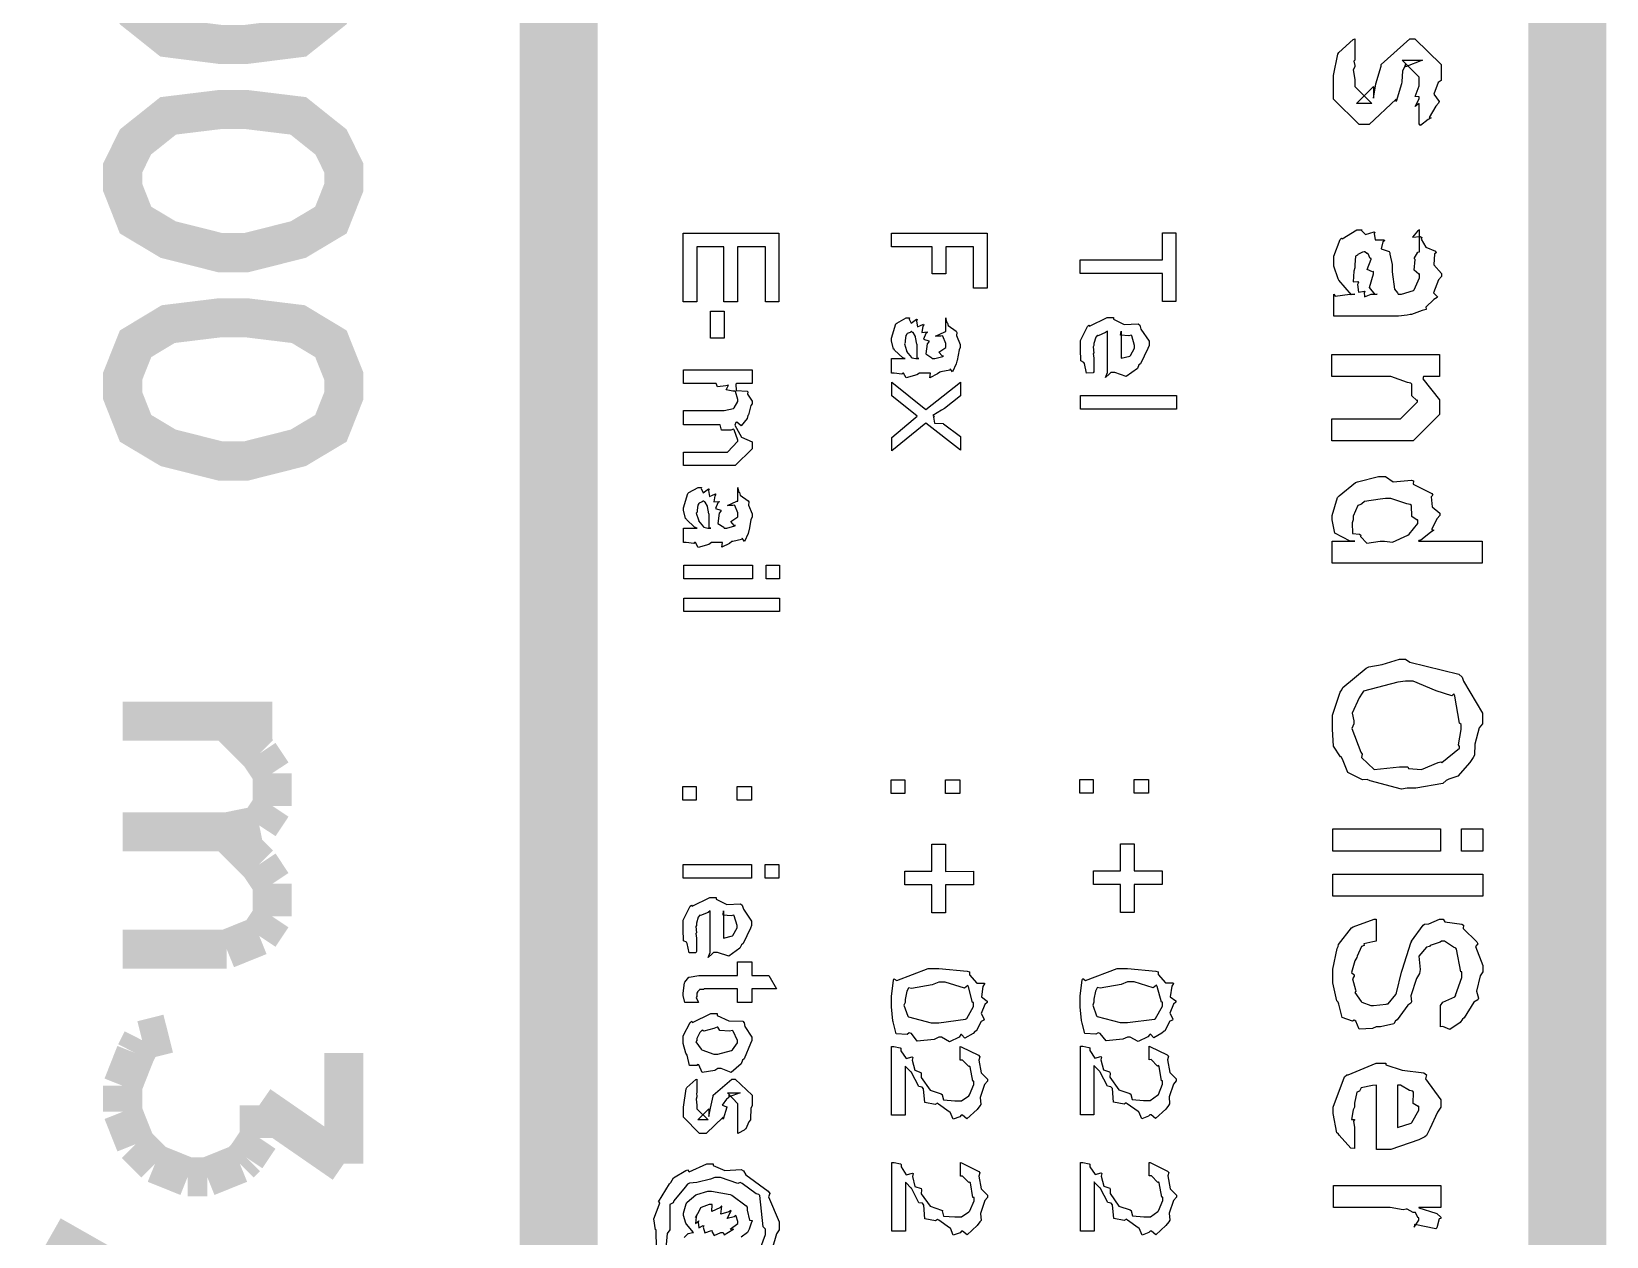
# Model space of a CAD drawing. Extents: x 0.1 to 11.6, y 0.3 to 16.3.
# Drawn here: x 1.46 to 1.8634, y 1.043 to 1.3516 of the extents above; entities that cross this region are included whole.
import ezdxf

# ---------------------------------------------------------------- set-up
doc = ezdxf.new("R2010")
doc.units = 0
doc.layers.get('0').update_dxf_attribs({"linetype": 'CONTINUOUS'})

msp = doc.modelspace()

# ---------------------------------------------------------------- linework, layer by layer
at = {"color": 0}
for points, const_width in [([(1.595, 0.520019), (1.595, 4.17665)], 0.02), ([(1.85335, 0.501682), (1.85335, 4.17665)], 0.02), ([(1.48335, 1.17502), (1.52165, 1.17502)], 0.01), ([(1.50999, 1.17502), (1.51833, 1.16667)], 0.01), ([(1.51833, 1.16667), (1.52165, 1.16168)], 0.01), ([(1.52165, 1.16168), (1.52165, 1.15332)], 0.01), ([(1.52165, 1.15332), (1.51833, 1.14833)], 0.01), ([(1.50999, 1.14665), (1.48335, 1.14665)], 0.01), ([(1.51833, 1.14833), (1.50999, 1.14665)], 0.01), ([(1.50999, 1.14665), (1.51833, 1.13835)], 0.01), ([(1.51833, 1.13835), (1.52165, 1.13336)], 0.01), ([(1.52165, 1.13336), (1.52165, 1.125)], 0.01), ([(1.52165, 1.125), (1.51833, 1.12001)], 0.01), ([(1.50999, 1.11664), (1.48335, 1.11664)], 0.01), ([(1.51833, 1.12001), (1.50999, 1.11664)], 0.01), ([(1.48665, 1.09001), (1.48833, 1.09332)], 0.01), ([(1.48833, 1.09332), (1.49501, 1.095)], 0.01), ([(1.48335, 1.08165), (1.48665, 1.09001)], 0.01), ([(1.53999, 1.09001), (1.53999, 1.06169)], 0.01), ([(1.48335, 1.07498), (1.48335, 1.08165)], 0.01), ([(1.53999, 1.06169), (1.51833, 1.07666)], 0.01), ([(1.51833, 1.07666), (1.51833, 1.06831)], 0.01), ([(1.48665, 1.06668), (1.48335, 1.07498)], 0.01), ([(1.51833, 1.06831), (1.51497, 1.06331)], 0.01), ([(1.49164, 1.06169), (1.48665, 1.06668)], 0.01), ([(1.5, 1.05832), (1.49164, 1.06169)], 0.01), ([(1.51335, 1.06169), (1.50499, 1.05832)], 0.01), ([(1.51497, 1.06331), (1.51335, 1.06169)], 0.01), ([(1.50499, 1.05832), (1.5, 1.05832)], 0.01), ([(1.55003, 0.995008), (1.465, 1.04335)], 0.01)]:
    msp.add_lwpolyline(points, dxfattribs=dict(at, const_width=const_width))
at = {"color": 0, "const_width": 0.01}
for points in [[(1.53999, 1.37001), (1.53668, 1.37668), (1.52832, 1.38336), (1.51497, 1.38498), (1.50836, 1.38498), (1.49501, 1.38336), (1.48665, 1.37668), (1.48335, 1.37001), (1.48335, 1.36334), (1.48665, 1.35666), (1.49501, 1.34999), (1.50836, 1.34831), (1.51497, 1.34831), (1.52832, 1.34999), (1.53668, 1.35666), (1.53999, 1.36334), (1.53999, 1.37001)], [(1.53999, 1.31668), (1.53668, 1.32335), (1.52832, 1.33002), (1.51497, 1.33165), (1.50836, 1.33165), (1.49501, 1.33002), (1.48665, 1.32335), (1.48335, 1.31668), (1.48335, 1.31169), (1.48665, 1.30333), (1.49501, 1.29834), (1.50836, 1.29498), (1.51497, 1.29498), (1.52832, 1.29834), (1.53668, 1.30333), (1.53999, 1.31169), (1.53999, 1.31668)], [(1.53999, 1.26335), (1.53668, 1.27165), (1.52832, 1.27669), (1.51497, 1.27832), (1.50836, 1.27832), (1.49501, 1.27669), (1.48665, 1.27165), (1.48335, 1.26335), (1.48335, 1.25836), (1.48665, 1.25), (1.49501, 1.24501), (1.50836, 1.24164), (1.51497, 1.24164), (1.52832, 1.24501), (1.53668, 1.25), (1.53999, 1.25836), (1.53999, 1.26335)]]:
    msp.add_lwpolyline(points, close=True, dxfattribs=at)
at = {"color": 0}
for points in [[(1.79889, 1.34972), (1.79889, 1.34429), (1.79867, 1.34402), (1.79889, 1.34294), (1.79889, 1.34256), (1.79844, 1.3418), (1.79889, 1.3393), (1.79889, 1.33843), (1.79889, 1.33757), (1.80322, 1.33322), (1.80171, 1.33322), (1.79932, 1.33322), (1.80365, 1.33756), (1.80365, 1.33453), (1.80431, 1.33821), (1.80561, 1.34277), (1.80561, 1.3432), (1.81299, 1.34972), (1.81429, 1.34972), (1.82101, 1.34321), (1.82101, 1.33908), (1.82026, 1.33859), (1.81913, 1.33561), (1.82047, 1.33366), (1.82036, 1.33323), (1.81967, 1.33247), (1.81793, 1.32964), (1.81842, 1.32954), (1.81842, 1.32954), (1.81771, 1.32905), (1.81569, 1.32753), (1.81543, 1.32785), (1.81538, 1.3278), (1.81538, 1.33322), (1.81515, 1.33301), (1.81435, 1.33241), (1.81538, 1.33436), (1.81538, 1.33496), (1.81526, 1.33485), (1.81435, 1.33496), (1.81538, 1.33773), (1.81538, 1.33865), (1.81538, 1.33995), (1.81104, 1.34429), (1.81321, 1.34429), (1.81625, 1.34429), (1.8119, 1.34255), (1.8119, 1.34321), (1.81147, 1.34212), (1.81108, 1.34152), (1.81093, 1.33876), (1.81082, 1.33821), (1.80951, 1.33366), (1.80951, 1.33431), (1.80257, 1.3278), (1.80214, 1.3278), (1.79997, 1.3278), (1.79346, 1.33431), (1.79346, 1.33843), (1.79346, 1.34038), (1.79454, 1.34581), (1.79476, 1.34624), (1.79476, 1.34624), (1.79844, 1.34961), (1.79889, 1.34972)], [(1.6269, 1.29997), (1.65142, 1.29997), (1.65142, 1.28239), (1.64794, 1.28239), (1.64794, 1.2965), (1.64079, 1.29649), (1.64079, 1.28239), (1.63732, 1.28239), (1.63732, 1.29649), (1.63038, 1.29649), (1.63038, 1.28239), (1.6269, 1.28239), (1.6269, 1.29997)], [(1.68024, 1.29997), (1.70475, 1.29997), (1.70475, 1.28586), (1.70128, 1.28586), (1.70128, 1.2965), (1.69412, 1.29649), (1.69412, 1.28955), (1.69065, 1.28955), (1.69065, 1.2965), (1.68024, 1.2965), (1.68024, 1.29997)], [(1.72857, 1.29313), (1.74963, 1.29313), (1.74963, 1.30008), (1.7531, 1.30008), (1.7531, 1.2825), (1.74963, 1.2825), (1.74963, 1.28966), (1.72857, 1.28966), (1.72857, 1.29313)], [(1.79893, 1.28434), (1.79807, 1.28418), (1.79482, 1.28792), (1.7946, 1.28825), (1.7946, 1.28825), (1.79351, 1.2915), (1.79351, 1.29259), (1.79351, 1.29411), (1.79514, 1.29834), (1.79546, 1.29867), (1.79563, 1.2985), (1.79937, 1.30084), (1.80067, 1.30084), (1.80057, 1.30067), (1.8016, 1.29964), (1.80387, 1.30029), (1.80414, 1.30018), (1.80387, 1.29992), (1.80414, 1.29829), (1.80638, 1.29823), (1.80653, 1.29801), (1.8061, 1.29774), (1.80561, 1.29595), (1.80772, 1.2953), (1.80783, 1.29498), (1.80783, 1.2946), (1.80843, 1.29194), (1.80849, 1.2915), (1.80849, 1.29004), (1.80903, 1.28564), (1.80985, 1.28472), (1.81, 1.28434), (1.81, 1.28434), (1.81065, 1.28434), (1.81087, 1.28434), (1.81087, 1.28434), (1.81396, 1.28527), (1.81413, 1.28543), (1.81413, 1.28543), (1.81543, 1.28852), (1.81543, 1.28955), (1.81532, 1.28949), (1.81407, 1.29047), (1.81435, 1.29324), (1.81413, 1.29346), (1.81413, 1.29346), (1.81506, 1.29514), (1.81543, 1.29519), (1.81543, 1.30083), (1.81494, 1.30046), (1.81369, 1.29899), (1.81565, 1.2991), (1.81608, 1.29888), (1.81586, 1.29845), (1.81711, 1.29639), (1.81956, 1.29541), (1.81976, 1.29498), (1.81928, 1.29465), (1.81917, 1.29188), (1.82107, 1.28966), (1.82107, 1.2889), (1.82036, 1.28803), (1.81907, 1.28467), (1.82004, 1.28364), (1.81999, 1.28348), (1.81917, 1.28299), (1.81711, 1.28103), (1.81717, 1.28049), (1.81717, 1.28044), (1.81614, 1.28016), (1.81342, 1.27919), (1.81304, 1.27913), (1.81228, 1.27902), (1.81006, 1.2787), (1.80935, 1.2787), (1.80501, 1.2787), (1.80328, 1.2787), (1.79937, 1.2787), (1.79807, 1.2787), (1.79725, 1.2787), (1.79443, 1.2787), (1.79351, 1.2787), (1.79351, 1.28434), (1.79389, 1.28385), (1.79764, 1.28434), (1.79893, 1.28434)], [(1.80458, 1.28434), (1.80414, 1.28429), (1.80263, 1.28608), (1.80371, 1.28955), (1.80371, 1.2902), (1.80344, 1.29009), (1.80203, 1.29069), (1.80306, 1.29329), (1.80306, 1.29346), (1.80279, 1.29351), (1.80231, 1.29471), (1.80219, 1.29476), (1.80197, 1.29476), (1.80149, 1.29519), (1.80132, 1.29519), (1.80083, 1.29508), (1.79969, 1.29449), (1.79958, 1.29432), (1.7991, 1.29411), (1.79893, 1.29183), (1.79893, 1.29107), (1.79867, 1.29026), (1.79844, 1.28754), (1.79969, 1.2876), (1.79981, 1.28738), (1.79958, 1.28684), (1.79986, 1.28483), (1.80138, 1.2851), (1.80154, 1.28499), (1.80132, 1.28483), (1.80138, 1.28369), (1.80311, 1.28434), (1.80371, 1.28434), (1.80458, 1.28434)], [(1.6339, 1.28), (1.63737, 1.28), (1.63737, 1.27306), (1.6339, 1.27306), (1.6339, 1.28)], [(1.68375, 1.26785), (1.68311, 1.26807), (1.68104, 1.27002), (1.68093, 1.27024), (1.68078, 1.27029), (1.68028, 1.27241), (1.68028, 1.27306), (1.68028, 1.27306), (1.68137, 1.27675), (1.68158, 1.27696), (1.68158, 1.27696), (1.68403, 1.27827), (1.68485, 1.27827), (1.68474, 1.27799), (1.68528, 1.27691), (1.68662, 1.27794), (1.68679, 1.27783), (1.68662, 1.27745), (1.6869, 1.27599), (1.68842, 1.27664), (1.68853, 1.27653), (1.68826, 1.27615), (1.68799, 1.27458), (1.68935, 1.27468), (1.6894, 1.27458), (1.68901, 1.27431), (1.68842, 1.27284), (1.68978, 1.27241), (1.68983, 1.27219), (1.68935, 1.27165), (1.68901, 1.26904), (1.6906, 1.26807), (1.69069, 1.26785), (1.69069, 1.26785), (1.69135, 1.26785), (1.69135, 1.26785), (1.69135, 1.26785), (1.69342, 1.26839), (1.69353, 1.2685), (1.69319, 1.26855), (1.69233, 1.26953), (1.69417, 1.27072), (1.69417, 1.2711), (1.69417, 1.27176), (1.69342, 1.2736), (1.69331, 1.27371), (1.69288, 1.2736), (1.69151, 1.2736), (1.6939, 1.27474), (1.69417, 1.27479), (1.69417, 1.27827), (1.69412, 1.27799), (1.69439, 1.27707), (1.69461, 1.27697), (1.69476, 1.27631), (1.69683, 1.27485), (1.697, 1.27458), (1.69689, 1.27376), (1.69786, 1.27148), (1.69786, 1.27067), (1.69754, 1.27007), (1.6971, 1.26741), (1.697, 1.2672), (1.69678, 1.26649), (1.69586, 1.26443), (1.69526, 1.26525), (1.69526, 1.26525), (1.69515, 1.26492), (1.69288, 1.26443), (1.69265, 1.26438), (1.69206, 1.26394), (1.69006, 1.26297), (1.69026, 1.26416), (1.69026, 1.26416), (1.68744, 1.26416), (1.68674, 1.26367), (1.68403, 1.26291), (1.68332, 1.26416), (1.68311, 1.26416), (1.68289, 1.26389), (1.68093, 1.26416), (1.68028, 1.26416), (1.68028, 1.26785), (1.68115, 1.26785), (1.68311, 1.26785), (1.68375, 1.26785)], [(1.68722, 1.26785), (1.68685, 1.26796), (1.68679, 1.27111), (1.68679, 1.27154), (1.68674, 1.27154), (1.68636, 1.27338), (1.68636, 1.27349), (1.68636, 1.27349), (1.68576, 1.27452), (1.68571, 1.27458), (1.68565, 1.27458), (1.68533, 1.27479), (1.68528, 1.27479), (1.68506, 1.27458), (1.68425, 1.27425), (1.68419, 1.27414), (1.68392, 1.27377), (1.68375, 1.27246), (1.68375, 1.27197), (1.68354, 1.27165), (1.68408, 1.26997), (1.68419, 1.2698), (1.68408, 1.2697), (1.68539, 1.26817), (1.68549, 1.26807), (1.68549, 1.26807), (1.68647, 1.26785), (1.68679, 1.26785), (1.68722, 1.26785)], [(1.7321, 1.26796), (1.7321, 1.26449), (1.73188, 1.26421), (1.73019, 1.26416), (1.72965, 1.2666), (1.72949, 1.26687), (1.72949, 1.26687), (1.72874, 1.26725), (1.72862, 1.27024), (1.72862, 1.27121), (1.72862, 1.27252), (1.73042, 1.2761), (1.73079, 1.27642), (1.73096, 1.27615), (1.73551, 1.27837), (1.73708, 1.27837), (1.73708, 1.27794), (1.73986, 1.27658), (1.74338, 1.27675), (1.74382, 1.27642), (1.74408, 1.27539), (1.74621, 1.2723), (1.74621, 1.27121), (1.74588, 1.27046), (1.74403, 1.26655), (1.7436, 1.26622), (1.74322, 1.26535), (1.74035, 1.26329), (1.73742, 1.26427), (1.73643, 1.26427), (1.73611, 1.26394), (1.73508, 1.26302), (1.73557, 1.26427), (1.73557, 1.26427), (1.73557, 1.2749), (1.73503, 1.27452), (1.73313, 1.27371), (1.73296, 1.27382), (1.73296, 1.27382), (1.73253, 1.27333), (1.7321, 1.27176), (1.7321, 1.27121), (1.73188, 1.27089), (1.7321, 1.26926), (1.7321, 1.26926), (1.73193, 1.26915), (1.7321, 1.26796), (1.7321, 1.26796)], [(1.73904, 1.2749), (1.73904, 1.26796), (1.73904, 1.26796), (1.74126, 1.2685), (1.74143, 1.26861), (1.74143, 1.26861), (1.74251, 1.27056), (1.74251, 1.27121), (1.74251, 1.27121), (1.74175, 1.27366), (1.74164, 1.27382), (1.741, 1.27366), (1.73887, 1.27382), (1.73904, 1.2749), (1.73904, 1.2749)], [(1.79303, 1.26893), (1.82058, 1.26893), (1.82058, 1.26329), (1.81646, 1.26329), (1.81635, 1.26264), (1.82058, 1.25727), (1.82058, 1.25548), (1.82058, 1.25353), (1.81386, 1.2468), (1.80951, 1.2468), (1.79303, 1.2468), (1.79303, 1.25244), (1.80821, 1.25244), (1.8106, 1.25244), (1.81494, 1.25678), (1.81494, 1.25721), (1.81478, 1.25716), (1.81347, 1.2583), (1.81347, 1.26128), (1.81321, 1.26156), (1.81239, 1.26177), (1.80811, 1.26329), (1.80669, 1.26329), (1.79303, 1.26329), (1.79303, 1.26893)], [(1.62696, 1.26497), (1.64453, 1.26497), (1.64453, 1.2615), (1.64063, 1.2615), (1.64035, 1.26134), (1.64046, 1.25971), (1.64324, 1.25955), (1.64344, 1.25933), (1.64339, 1.25873), (1.64453, 1.25694), (1.64453, 1.25629), (1.64421, 1.25586), (1.64361, 1.25347), (1.64344, 1.25326), (1.64324, 1.25255), (1.64176, 1.25065), (1.64063, 1.25157), (1.6404, 1.25152), (1.64014, 1.25081), (1.64182, 1.24777), (1.64453, 1.24653), (1.64453, 1.24609), (1.64453, 1.24479), (1.64019, 1.24045), (1.63867, 1.24045), (1.62696, 1.24045), (1.62696, 1.24392), (1.63693, 1.24392), (1.63824, 1.24392), (1.64085, 1.24674), (1.64085, 1.24696), (1.64085, 1.24696), (1.63992, 1.24962), (1.63976, 1.24978), (1.63911, 1.24951), (1.63672, 1.24951), (1.63639, 1.25087), (1.63629, 1.25087), (1.62696, 1.25087), (1.62696, 1.25456), (1.63737, 1.25456), (1.63737, 1.25456), (1.63981, 1.2551), (1.63997, 1.25521), (1.63997, 1.25521), (1.64085, 1.25683), (1.64085, 1.25738), (1.64085, 1.25738), (1.64031, 1.25939), (1.64019, 1.25955), (1.63965, 1.25949), (1.63786, 1.25987), (1.63846, 1.26107), (1.63846, 1.26107), (1.63781, 1.26085), (1.63564, 1.26063), (1.63531, 1.2615), (1.63519, 1.2615), (1.62696, 1.2615), (1.62696, 1.26497)], [(1.68033, 1.26178), (1.68901, 1.25483), (1.69792, 1.26178), (1.69792, 1.2583), (1.69379, 1.25505), (1.69303, 1.25467), (1.69086, 1.25326), (1.69119, 1.25309), (1.69119, 1.25309), (1.69097, 1.25288), (1.69125, 1.2513), (1.69347, 1.25125), (1.69358, 1.25114), (1.69792, 1.24788), (1.69792, 1.24441), (1.68901, 1.25136), (1.68033, 1.2442), (1.68033, 1.24767), (1.68576, 1.25223), (1.68685, 1.25309), (1.68033, 1.2583), (1.68033, 1.26178)], [(1.72868, 1.25841), (1.75319, 1.25841), (1.75319, 1.25494), (1.72868, 1.25494), (1.72868, 1.25841)], [(1.63049, 1.22445), (1.62983, 1.22466), (1.62776, 1.22662), (1.62765, 1.22684), (1.6275, 1.22689), (1.62701, 1.22901), (1.62701, 1.22966), (1.62701, 1.22966), (1.6281, 1.23335), (1.62831, 1.23356), (1.62831, 1.23356), (1.63075, 1.23487), (1.63157, 1.23487), (1.63146, 1.23459), (1.632, 1.23351), (1.63336, 1.23454), (1.63351, 1.23443), (1.63336, 1.23405), (1.63363, 1.23258), (1.63514, 1.23324), (1.63525, 1.23313), (1.63499, 1.23275), (1.63471, 1.23117), (1.63607, 1.23128), (1.63613, 1.23117), (1.63574, 1.2309), (1.63514, 1.22944), (1.6365, 1.22901), (1.63656, 1.22879), (1.63607, 1.22824), (1.63574, 1.22564), (1.63732, 1.22466), (1.63743, 1.22445), (1.63743, 1.22445), (1.63807, 1.22444), (1.63807, 1.22444), (1.63807, 1.22444), (1.64014, 1.22499), (1.64025, 1.2251), (1.63992, 1.22515), (1.63906, 1.22613), (1.6409, 1.22732), (1.6409, 1.2277), (1.6409, 1.22835), (1.64014, 1.2302), (1.64003, 1.23031), (1.6396, 1.2302), (1.63824, 1.2302), (1.64063, 1.23134), (1.6409, 1.23139), (1.6409, 1.23486), (1.64085, 1.23459), (1.64111, 1.23367), (1.64133, 1.23356), (1.6415, 1.23291), (1.64356, 1.23145), (1.64372, 1.23117), (1.64361, 1.23036), (1.64458, 1.22808), (1.64458, 1.22727), (1.64426, 1.22667), (1.64382, 1.22401), (1.64372, 1.2238), (1.6435, 1.22309), (1.64258, 1.22103), (1.64199, 1.22184), (1.64199, 1.22184), (1.64187, 1.22152), (1.6396, 1.22103), (1.63938, 1.22098), (1.63878, 1.22054), (1.63678, 1.21956), (1.63699, 1.22076), (1.63699, 1.22076), (1.63417, 1.22076), (1.63346, 1.22027), (1.63075, 1.21951), (1.63004, 1.22076), (1.62983, 1.22076), (1.62961, 1.22049), (1.62765, 1.22076), (1.62701, 1.22076), (1.62701, 1.22445), (1.62788, 1.22445), (1.62983, 1.22445), (1.63049, 1.22445)], [(1.79308, 1.22114), (1.79893, 1.22114), (1.79769, 1.22108), (1.79378, 1.22315), (1.79308, 1.22656), (1.79308, 1.22765), (1.79308, 1.22765), (1.79449, 1.23226), (1.79482, 1.23264), (1.79492, 1.23275), (1.79904, 1.23611), (1.79958, 1.23633), (1.79958, 1.23633), (1.80496, 1.23763), (1.80675, 1.23763), (1.80675, 1.23763), (1.80875, 1.23633), (1.81338, 1.23676), (1.81392, 1.23654), (1.81386, 1.23573), (1.81858, 1.23329), (1.8189, 1.23286), (1.81847, 1.23248), (1.81868, 1.22993), (1.82064, 1.22824), (1.82064, 1.22765), (1.81999, 1.22689), (1.81853, 1.22412), (1.81913, 1.22396), (1.81913, 1.22396), (1.81831, 1.22331), (1.81581, 1.22135), (1.81532, 1.22125), (1.81521, 1.22114), (1.83149, 1.22114), (1.83149, 1.21549), (1.79308, 1.21549), (1.79308, 1.22114)], [(1.63396, 1.22444), (1.63357, 1.22456), (1.63351, 1.2277), (1.63351, 1.22814), (1.63346, 1.22814), (1.63308, 1.22998), (1.63308, 1.23009), (1.63308, 1.23009), (1.63249, 1.23112), (1.63243, 1.23117), (1.63237, 1.23117), (1.63206, 1.23139), (1.632, 1.23139), (1.63178, 1.23117), (1.63097, 1.23085), (1.63092, 1.23074), (1.63064, 1.23036), (1.63049, 1.22906), (1.63049, 1.22857), (1.63026, 1.22824), (1.63081, 1.22656), (1.63092, 1.2264), (1.63081, 1.22629), (1.63211, 1.22477), (1.63222, 1.22466), (1.63222, 1.22466), (1.63319, 1.22444), (1.63351, 1.22445), (1.63396, 1.22444)], [(1.80675, 1.23199), (1.80539, 1.23183), (1.80138, 1.23128), (1.80067, 1.23069), (1.80046, 1.23047), (1.79969, 1.2302), (1.7985, 1.22748), (1.7985, 1.22656), (1.79824, 1.2258), (1.79829, 1.22304), (1.80012, 1.22293), (1.80046, 1.22266), (1.80035, 1.22233), (1.80197, 1.22059), (1.80539, 1.22114), (1.80653, 1.22114), (1.80653, 1.22114), (1.80854, 1.22087), (1.8125, 1.2226), (1.81282, 1.22287), (1.81282, 1.22287), (1.815, 1.22564), (1.815, 1.22656), (1.81483, 1.22651), (1.81347, 1.22738), (1.81338, 1.23025), (1.81304, 1.23047), (1.81218, 1.23063), (1.80811, 1.23199), (1.80675, 1.23199)], [(1.62706, 1.21495), (1.64464, 1.21495), (1.64464, 1.21148), (1.62706, 1.21148), (1.62706, 1.21495)], [(1.64811, 1.21495), (1.65158, 1.21495), (1.65158, 1.21148), (1.64811, 1.21148), (1.64811, 1.21495)], [(1.62706, 1.20654), (1.65158, 1.20654), (1.65158, 1.20307), (1.62706, 1.20307), (1.62706, 1.20654)], [(1.81185, 1.19086), (1.81299, 1.19016), (1.82551, 1.18707), (1.82639, 1.18631), (1.82676, 1.18522), (1.8316, 1.17708), (1.8316, 1.17437), (1.83078, 1.17329), (1.82964, 1.16911), (1.82958, 1.16634), (1.82921, 1.16569), (1.82835, 1.16444), (1.82525, 1.16092), (1.82297, 1.16015), (1.82226, 1.15983), (1.8214, 1.15907), (1.81456, 1.15788), (1.81228, 1.15788), (1.81087, 1.15761), (1.80285, 1.15972), (1.80208, 1.16005), (1.80089, 1.16), (1.7971, 1.16184), (1.79574, 1.16526), (1.79536, 1.16591), (1.79525, 1.16591), (1.79346, 1.16862), (1.79318, 1.17296), (1.79318, 1.17437), (1.79318, 1.17654), (1.79514, 1.1824), (1.79557, 1.18305), (1.79579, 1.18365), (1.80176, 1.18858), (1.80251, 1.18891), (1.80251, 1.18891), (1.80593, 1.18956), (1.81033, 1.19086), (1.81185, 1.19086)], [(1.81185, 1.18522), (1.80994, 1.185), (1.80111, 1.18273), (1.80078, 1.18218), (1.80003, 1.18099), (1.79818, 1.17703), (1.79861, 1.17508), (1.79861, 1.17437), (1.79812, 1.17312), (1.8004, 1.1671), (1.80078, 1.16656), (1.80063, 1.16574), (1.80382, 1.16265), (1.81033, 1.1633), (1.8125, 1.1633), (1.81261, 1.16292), (1.81597, 1.1626), (1.82021, 1.16439), (1.82096, 1.16461), (1.82118, 1.16444), (1.82568, 1.16808), (1.82574, 1.16851), (1.82542, 1.16895), (1.82617, 1.17285), (1.82617, 1.17415), (1.82574, 1.17448), (1.82454, 1.18142), (1.82422, 1.18197), (1.82374, 1.18153), (1.81972, 1.18278), (1.81381, 1.18522), (1.81185, 1.18522)], [(1.62679, 1.15826), (1.63026, 1.15826), (1.63026, 1.15479), (1.62679, 1.15479), (1.62679, 1.15826)], [(1.64068, 1.15826), (1.64437, 1.15826), (1.64437, 1.15478), (1.64068, 1.15478), (1.64068, 1.15826)], [(1.68018, 1.15999), (1.68365, 1.15999), (1.68365, 1.15652), (1.68018, 1.15652), (1.68018, 1.15999)], [(1.69407, 1.15999), (1.69775, 1.15999), (1.69775, 1.15652), (1.69407, 1.15652), (1.69407, 1.15999)], [(1.72846, 1.16005), (1.73193, 1.16005), (1.73193, 1.15657), (1.72846, 1.15657), (1.72846, 1.16005)], [(1.74235, 1.16005), (1.74604, 1.16005), (1.74604, 1.15657), (1.74235, 1.15657), (1.74235, 1.16005)], [(1.79324, 1.14741), (1.82081, 1.14741), (1.82081, 1.14176), (1.79324, 1.14176), (1.79324, 1.14741)], [(1.82622, 1.14741), (1.83165, 1.14741), (1.83165, 1.14176), (1.82622, 1.14176), (1.82622, 1.14741)], [(1.68365, 1.13656), (1.6906, 1.13656), (1.6906, 1.1435), (1.69407, 1.1435), (1.69407, 1.13655), (1.70122, 1.13656), (1.70122, 1.13309), (1.69407, 1.13308), (1.69407, 1.12592), (1.6906, 1.12592), (1.6906, 1.13309), (1.68365, 1.13308), (1.68365, 1.13656)], [(1.73199, 1.13667), (1.73893, 1.13667), (1.73893, 1.14361), (1.7424, 1.14361), (1.7424, 1.13666), (1.74957, 1.13667), (1.74957, 1.1332), (1.7424, 1.13319), (1.7424, 1.12603), (1.73893, 1.12603), (1.73893, 1.13319), (1.73199, 1.13319), (1.73199, 1.13667)], [(1.62685, 1.13829), (1.64442, 1.13829), (1.64442, 1.13482), (1.62685, 1.13482), (1.62685, 1.13829)], [(1.64789, 1.13829), (1.65136, 1.13829), (1.65136, 1.13482), (1.64789, 1.13482), (1.64789, 1.13829)], [(1.79324, 1.13585), (1.83165, 1.13585), (1.83165, 1.13021), (1.79324, 1.13021), (1.79324, 1.13585)], [(1.63032, 1.11946), (1.63032, 1.11599), (1.6301, 1.11572), (1.62842, 1.11567), (1.62788, 1.11811), (1.62771, 1.11838), (1.62771, 1.11838), (1.62696, 1.11876), (1.62685, 1.12174), (1.62685, 1.12272), (1.62685, 1.12402), (1.62864, 1.1276), (1.62901, 1.12793), (1.62918, 1.12766), (1.63374, 1.12988), (1.63531, 1.12988), (1.63531, 1.12945), (1.63807, 1.12809), (1.6416, 1.12825), (1.64204, 1.12793), (1.64231, 1.1269), (1.64442, 1.1238), (1.64442, 1.12272), (1.6441, 1.12196), (1.64225, 1.11805), (1.64182, 1.11773), (1.64144, 1.11686), (1.63857, 1.1148), (1.63564, 1.11578), (1.63465, 1.11578), (1.63433, 1.11545), (1.63331, 1.11453), (1.63379, 1.11578), (1.63379, 1.11578), (1.63379, 1.12641), (1.63325, 1.12603), (1.63135, 1.12522), (1.63118, 1.12532), (1.63118, 1.12532), (1.63075, 1.12484), (1.63032, 1.12326), (1.63032, 1.12272), (1.6301, 1.12239), (1.63032, 1.12077), (1.63032, 1.12077), (1.63015, 1.12066), (1.63032, 1.11946), (1.63032, 1.11946)], [(1.63726, 1.12641), (1.63726, 1.11946), (1.63726, 1.11946), (1.63949, 1.12001), (1.63965, 1.12011), (1.63965, 1.12011), (1.64074, 1.12207), (1.64074, 1.12272), (1.64074, 1.12272), (1.63997, 1.12516), (1.63986, 1.12532), (1.63921, 1.12516), (1.6371, 1.12532), (1.63726, 1.12641), (1.63726, 1.12641)], [(1.80436, 1.12429), (1.80436, 1.11865), (1.80354, 1.11849), (1.80122, 1.11795), (1.80132, 1.11762), (1.80132, 1.11757), (1.80063, 1.11735), (1.79949, 1.11485), (1.79937, 1.11453), (1.79893, 1.11361), (1.79807, 1.11067), (1.79872, 1.11003), (1.79872, 1.10975), (1.79833, 1.10899), (1.79904, 1.10617), (1.79915, 1.10585), (1.79893, 1.10552), (1.80051, 1.10319), (1.80067, 1.10303), (1.80067, 1.10303), (1.80296, 1.10216), (1.80371, 1.10216), (1.80371, 1.10216), (1.80692, 1.10254), (1.80718, 1.10259), (1.8074, 1.10265), (1.8094, 1.10503), (1.80957, 1.10541), (1.80957, 1.10541), (1.81087, 1.11073), (1.81108, 1.11149), (1.81108, 1.11149), (1.81326, 1.11827), (1.81347, 1.11865), (1.81342, 1.11871), (1.8164, 1.12277), (1.81674, 1.12299), (1.81674, 1.12299), (1.81782, 1.1231), (1.82058, 1.12429), (1.8215, 1.12429), (1.82194, 1.12359), (1.82628, 1.12305), (1.82671, 1.12277), (1.82661, 1.12191), (1.83018, 1.11854), (1.8304, 1.118), (1.82981, 1.11729), (1.83171, 1.11247), (1.83171, 1.11084), (1.831, 1.10981), (1.83003, 1.1059), (1.83057, 1.10411), (1.8304, 1.10368), (1.82937, 1.10303), (1.82693, 1.09901), (1.8265, 1.09869), (1.8259, 1.09787), (1.82319, 1.09603), (1.8214, 1.09679), (1.82086, 1.09673), (1.82086, 1.10216), (1.82086, 1.10216), (1.8214, 1.10303), (1.82454, 1.10444), (1.82476, 1.10476), (1.82471, 1.10487), (1.82628, 1.10938), (1.82628, 1.11084), (1.82607, 1.11084), (1.82497, 1.11659), (1.82476, 1.11691), (1.82417, 1.11713), (1.82183, 1.11865), (1.82107, 1.11865), (1.82075, 1.11843), (1.81819, 1.11757), (1.81803, 1.11735), (1.81722, 1.11713), (1.81532, 1.1148), (1.81565, 1.11138), (1.81543, 1.1104), (1.81472, 1.1091), (1.81326, 1.10465), (1.81342, 1.10314), (1.81326, 1.10281), (1.8125, 1.10227), (1.80974, 1.09853), (1.80935, 1.09825), (1.80892, 1.09749), (1.8055, 1.09673), (1.80436, 1.09673), (1.80344, 1.0963), (1.80003, 1.09614), (1.79915, 1.0982), (1.79872, 1.09847), (1.79829, 1.0982), (1.79568, 1.09912), (1.79482, 1.10254), (1.7946, 1.10303), (1.79428, 1.10341), (1.79329, 1.10802), (1.79329, 1.10954), (1.79329, 1.11149), (1.79438, 1.11681), (1.7946, 1.11735), (1.79471, 1.11778), (1.79807, 1.12207), (1.7985, 1.12234), (1.7985, 1.12234), (1.80382, 1.12429), (1.80436, 1.12429)], [(1.63081, 1.10298), (1.62733, 1.10297), (1.62733, 1.10297), (1.6269, 1.10477), (1.6269, 1.10536), (1.6269, 1.10536), (1.62722, 1.10802), (1.62733, 1.10818), (1.62733, 1.10818), (1.62831, 1.10943), (1.62842, 1.10948), (1.62842, 1.10948), (1.63086, 1.10992), (1.63167, 1.10992), (1.64079, 1.10992), (1.64079, 1.11339), (1.64447, 1.11339), (1.64447, 1.10992), (1.64882, 1.10992), (1.65076, 1.10645), (1.64447, 1.10644), (1.64447, 1.10297), (1.64079, 1.10297), (1.64079, 1.10644), (1.63232, 1.10645), (1.63211, 1.10628), (1.63108, 1.10628), (1.63103, 1.10623), (1.63092, 1.10607), (1.63058, 1.10569), (1.63058, 1.10558), (1.63043, 1.10536), (1.63038, 1.10471), (1.63038, 1.10449), (1.63021, 1.10427), (1.63069, 1.10314), (1.63081, 1.10298)], [(1.69239, 1.11165), (1.69239, 1.11165), (1.6996, 1.11095), (1.70019, 1.11079), (1.70019, 1.11008), (1.7021, 1.10791), (1.70404, 1.10791), (1.7041, 1.10775), (1.70367, 1.1071), (1.70329, 1.10438), (1.70475, 1.10335), (1.70475, 1.10297), (1.70415, 1.10248), (1.70318, 1.10015), (1.70399, 1.09874), (1.70389, 1.09841), (1.70318, 1.09809), (1.70193, 1.09565), (1.70171, 1.09559), (1.70117, 1.09505), (1.69906, 1.09386), (1.69819, 1.09478), (1.69803, 1.09473), (1.6976, 1.09413), (1.6951, 1.09293), (1.69303, 1.09407), (1.69239, 1.09408), (1.69114, 1.09353), (1.68685, 1.0931), (1.68533, 1.095), (1.68479, 1.09516), (1.68425, 1.09478), (1.68143, 1.09494), (1.68078, 1.09766), (1.68067, 1.09798), (1.68056, 1.09831), (1.68024, 1.10183), (1.68024, 1.10297), (1.68024, 1.10449), (1.68078, 1.10872), (1.68088, 1.10905), (1.68158, 1.10856), (1.68967, 1.11165), (1.69239, 1.11165)], [(1.74072, 1.11171), (1.74072, 1.11171), (1.74794, 1.111), (1.74854, 1.11084), (1.74854, 1.11013), (1.75043, 1.10797), (1.75239, 1.10797), (1.75244, 1.1078), (1.75201, 1.10715), (1.75162, 1.10444), (1.7531, 1.10341), (1.7531, 1.10303), (1.7525, 1.10254), (1.75151, 1.10021), (1.75233, 1.0988), (1.75222, 1.09847), (1.75151, 1.09815), (1.75028, 1.0957), (1.75006, 1.09565), (1.74951, 1.09511), (1.7474, 1.09391), (1.74653, 1.09483), (1.74636, 1.09478), (1.74593, 1.09418), (1.74343, 1.09299), (1.74137, 1.09413), (1.74072, 1.09413), (1.73947, 1.09359), (1.73519, 1.09315), (1.73367, 1.09505), (1.73313, 1.09522), (1.73258, 1.09483), (1.72976, 1.095), (1.72911, 1.09771), (1.729, 1.09803), (1.72889, 1.09836), (1.72857, 1.10189), (1.72857, 1.10303), (1.72857, 1.10455), (1.72911, 1.10878), (1.72922, 1.1091), (1.72993, 1.10861), (1.73801, 1.11171), (1.74072, 1.11171)], [(1.69239, 1.10818), (1.69069, 1.10753), (1.68539, 1.10655), (1.68457, 1.10672), (1.68457, 1.10666), (1.68414, 1.10585), (1.68371, 1.10373), (1.68371, 1.10297), (1.68343, 1.10227), (1.6844, 1.0995), (1.68457, 1.09928), (1.68457, 1.09928), (1.69043, 1.09777), (1.69239, 1.09777), (1.69239, 1.09777), (1.69922, 1.09869), (1.69954, 1.09885), (1.69954, 1.09885), (1.70128, 1.10194), (1.70128, 1.10297), (1.70101, 1.10297), (1.69997, 1.10699), (1.69976, 1.10731), (1.69894, 1.10666), (1.69401, 1.10818), (1.69239, 1.10818)], [(1.74072, 1.10824), (1.73904, 1.10758), (1.73372, 1.10661), (1.73292, 1.10677), (1.73292, 1.10672), (1.73247, 1.1059), (1.73204, 1.10379), (1.73204, 1.10303), (1.73178, 1.10232), (1.73275, 1.09955), (1.73292, 1.09934), (1.73292, 1.09934), (1.73876, 1.09782), (1.74072, 1.09782), (1.74072, 1.09782), (1.74756, 1.09874), (1.74789, 1.0989), (1.74789, 1.0989), (1.74963, 1.102), (1.74963, 1.10303), (1.74935, 1.10303), (1.74832, 1.10704), (1.7481, 1.10737), (1.74729, 1.10672), (1.74235, 1.10823), (1.74072, 1.10824)], [(1.63558, 1.10015), (1.63558, 1.09966), (1.63857, 1.09831), (1.64214, 1.0982), (1.64253, 1.09776), (1.64268, 1.09684), (1.64447, 1.09413), (1.64447, 1.09321), (1.64415, 1.09245), (1.64247, 1.08854), (1.64208, 1.08822), (1.64176, 1.08729), (1.63921, 1.08507), (1.63661, 1.08605), (1.63579, 1.08604), (1.63499, 1.08556), (1.63172, 1.08507), (1.63092, 1.08697), (1.63058, 1.08713), (1.63038, 1.08686), (1.62853, 1.08686), (1.62793, 1.08946), (1.62776, 1.08973), (1.62756, 1.09001), (1.6269, 1.09245), (1.6269, 1.09321), (1.6269, 1.09446), (1.62869, 1.09787), (1.62907, 1.0982), (1.62924, 1.09787), (1.63396, 1.10015), (1.63558, 1.10015)], [(1.63558, 1.09668), (1.63476, 1.0963), (1.63217, 1.09565), (1.63172, 1.09587), (1.63167, 1.09581), (1.63118, 1.09532), (1.63038, 1.09375), (1.63038, 1.09321), (1.63015, 1.09293), (1.63146, 1.09098), (1.63167, 1.09082), (1.63167, 1.09082), (1.63476, 1.08973), (1.63579, 1.08973), (1.63579, 1.08973), (1.63926, 1.09066), (1.63949, 1.09082), (1.63949, 1.09082), (1.64079, 1.09261), (1.64079, 1.09321), (1.64079, 1.09321), (1.63971, 1.09565), (1.63949, 1.09581), (1.63872, 1.09565), (1.63624, 1.09576), (1.63574, 1.09668), (1.63558, 1.09668)], [(1.68375, 1.07411), (1.68028, 1.07411), (1.68028, 1.09169), (1.68088, 1.09169), (1.68246, 1.09136), (1.68267, 1.09125), (1.68267, 1.0906), (1.68397, 1.0886), (1.68554, 1.08903), (1.68571, 1.08887), (1.68554, 1.08816), (1.68619, 1.08561), (1.68778, 1.08507), (1.68788, 1.08475), (1.68782, 1.08372), (1.69011, 1.08051), (1.69299, 1.07954), (1.69331, 1.07932), (1.69319, 1.07932), (1.69353, 1.07802), (1.69646, 1.0778), (1.69743, 1.0778), (1.69814, 1.0778), (1.70003, 1.0791), (1.70025, 1.07932), (1.70025, 1.07932), (1.70133, 1.08193), (1.70133, 1.08279), (1.70107, 1.08279), (1.70042, 1.08648), (1.70025, 1.0867), (1.70003, 1.08659), (1.6984, 1.08822), (1.69786, 1.08822), (1.69786, 1.09169), (1.69808, 1.09164), (1.70253, 1.08947), (1.70285, 1.08909), (1.70258, 1.08822), (1.70318, 1.08496), (1.70481, 1.08333), (1.70481, 1.08279), (1.7041, 1.08198), (1.70296, 1.07867), (1.70313, 1.07688), (1.70285, 1.0765), (1.70215, 1.07558), (1.69954, 1.07319), (1.6984, 1.07411), (1.69808, 1.07411), (1.69775, 1.07373), (1.69601, 1.07308), (1.69526, 1.07487), (1.69504, 1.07498), (1.69504, 1.07498), (1.69228, 1.07693), (1.692, 1.07715), (1.69146, 1.07683), (1.68875, 1.07732), (1.68847, 1.08084), (1.6881, 1.08127), (1.68722, 1.08143), (1.68539, 1.08502), (1.68528, 1.08518), (1.68522, 1.08518), (1.68386, 1.08659), (1.68375, 1.0867), (1.68375, 1.07411)], [(1.7321, 1.07422), (1.72862, 1.07422), (1.72862, 1.0918), (1.72922, 1.0918), (1.73079, 1.09147), (1.73101, 1.09136), (1.73101, 1.09071), (1.73232, 1.08871), (1.73389, 1.08914), (1.73406, 1.08898), (1.73389, 1.08827), (1.73454, 1.08572), (1.73611, 1.08518), (1.73622, 1.08485), (1.73617, 1.08382), (1.73844, 1.08062), (1.74132, 1.07964), (1.74164, 1.07943), (1.74154, 1.07943), (1.74186, 1.07813), (1.74479, 1.07791), (1.74576, 1.07791), (1.74647, 1.07791), (1.74838, 1.07921), (1.74858, 1.07943), (1.74858, 1.07943), (1.74968, 1.08203), (1.74968, 1.0829), (1.7494, 1.0829), (1.74875, 1.08659), (1.74858, 1.08681), (1.74838, 1.0867), (1.74675, 1.08833), (1.74621, 1.08832), (1.74621, 1.0918), (1.74642, 1.09174), (1.75086, 1.08957), (1.75119, 1.08919), (1.75092, 1.08832), (1.75151, 1.08507), (1.75315, 1.08344), (1.75315, 1.0829), (1.75244, 1.08209), (1.75131, 1.07878), (1.75146, 1.07699), (1.75119, 1.0766), (1.75049, 1.07568), (1.74789, 1.0733), (1.74675, 1.07422), (1.74642, 1.07422), (1.7461, 1.07384), (1.74436, 1.07319), (1.7436, 1.07498), (1.74338, 1.07508), (1.74338, 1.07508), (1.74061, 1.07704), (1.74035, 1.07726), (1.73981, 1.07693), (1.73708, 1.07742), (1.73682, 1.08095), (1.73643, 1.08138), (1.73557, 1.08154), (1.73372, 1.08512), (1.73361, 1.08529), (1.73356, 1.08529), (1.73221, 1.0867), (1.7321, 1.08681), (1.7321, 1.07422)], [(1.79878, 1.07096), (1.79878, 1.06554), (1.79785, 1.0657), (1.79486, 1.06901), (1.79465, 1.06944), (1.79432, 1.06955), (1.79335, 1.07454), (1.79335, 1.07617), (1.79335, 1.07617), (1.79622, 1.08393), (1.79682, 1.08442), (1.79715, 1.08447), (1.80436, 1.08746), (1.80681, 1.08746), (1.80681, 1.08702), (1.81104, 1.08567), (1.81657, 1.08496), (1.81722, 1.08442), (1.817, 1.08344), (1.8209, 1.07802), (1.8209, 1.07617), (1.82004, 1.07492), (1.81814, 1.07064), (1.81722, 1.06895), (1.81679, 1.06858), (1.81532, 1.06776), (1.80811, 1.06532), (1.80572, 1.06532), (1.80539, 1.06532), (1.80464, 1.06532), (1.80442, 1.06532), (1.80442, 1.08181), (1.80344, 1.0817), (1.80051, 1.08111), (1.80018, 1.08046), (1.80007, 1.0803), (1.79937, 1.07997), (1.79878, 1.07715), (1.79878, 1.07617), (1.7985, 1.07547), (1.79807, 1.07302), (1.79878, 1.07297), (1.79878, 1.07292), (1.79856, 1.07254), (1.79878, 1.07096), (1.79878, 1.07096)], [(1.63043, 1.08333), (1.63043, 1.07986), (1.63032, 1.07964), (1.63043, 1.07899), (1.63043, 1.07878), (1.63021, 1.07823), (1.63043, 1.07671), (1.63043, 1.07617), (1.63043, 1.07574), (1.63325, 1.07292), (1.63217, 1.07292), (1.63064, 1.07292), (1.63346, 1.07574), (1.63346, 1.07378), (1.6339, 1.07595), (1.63456, 1.07899), (1.63456, 1.07921), (1.63932, 1.08333), (1.64019, 1.08333), (1.64453, 1.07921), (1.64453, 1.0766), (1.64426, 1.07579), (1.64415, 1.07319), (1.6441, 1.07292), (1.64372, 1.07237), (1.6429, 1.07064), (1.64279, 1.07053), (1.64253, 1.07031), (1.64106, 1.0695), (1.64085, 1.06944), (1.64085, 1.07292), (1.64085, 1.07292), (1.64085, 1.07373), (1.64085, 1.074), (1.64085, 1.074), (1.64085, 1.07579), (1.64085, 1.07639), (1.64085, 1.07704), (1.63824, 1.07986), (1.63954, 1.07986), (1.6415, 1.07986), (1.63867, 1.07878), (1.63867, 1.07921), (1.63846, 1.07856), (1.63797, 1.07818), (1.63688, 1.07666), (1.63803, 1.07622), (1.63803, 1.07617), (1.63715, 1.07313), (1.63715, 1.07357), (1.63282, 1.06944), (1.6326, 1.06944), (1.63108, 1.06944), (1.62696, 1.07357), (1.62696, 1.07617), (1.62696, 1.07617), (1.62765, 1.08089), (1.62782, 1.08116), (1.62782, 1.08116), (1.6301, 1.08328), (1.63043, 1.08333)], [(1.80985, 1.08181), (1.80985, 1.07096), (1.80985, 1.07096), (1.81332, 1.0721), (1.81353, 1.07227), (1.81353, 1.07227), (1.81526, 1.07536), (1.81526, 1.07639), (1.81515, 1.07633), (1.81386, 1.07709), (1.81396, 1.08002), (1.81375, 1.0803), (1.81293, 1.08046), (1.8106, 1.08181), (1.80985, 1.08181)], [(1.68381, 1.04438), (1.68033, 1.04438), (1.68033, 1.06196), (1.68093, 1.06196), (1.68251, 1.06163), (1.68272, 1.06152), (1.68272, 1.06087), (1.68403, 1.05887), (1.6856, 1.0593), (1.68576, 1.05914), (1.6856, 1.05843), (1.68625, 1.05588), (1.68782, 1.05534), (1.68793, 1.05502), (1.68788, 1.05399), (1.69015, 1.05078), (1.69303, 1.04981), (1.69336, 1.04959), (1.69325, 1.04959), (1.69358, 1.04829), (1.6965, 1.04807), (1.69749, 1.04807), (1.69819, 1.04807), (1.70008, 1.04937), (1.70031, 1.04959), (1.70031, 1.04959), (1.70139, 1.05219), (1.70139, 1.05306), (1.70111, 1.05306), (1.70047, 1.05675), (1.70031, 1.05697), (1.70008, 1.05686), (1.69846, 1.05849), (1.69792, 1.05849), (1.69792, 1.06196), (1.69814, 1.06191), (1.70258, 1.05973), (1.7029, 1.05936), (1.70264, 1.05849), (1.70324, 1.05523), (1.70486, 1.0536), (1.70486, 1.05306), (1.70415, 1.05225), (1.70301, 1.04894), (1.70318, 1.04715), (1.7029, 1.04677), (1.70221, 1.04585), (1.6996, 1.04346), (1.69846, 1.04438), (1.69814, 1.04438), (1.69781, 1.044), (1.69607, 1.04335), (1.69532, 1.04514), (1.6951, 1.04525), (1.6951, 1.04525), (1.69233, 1.0472), (1.69206, 1.04742), (1.69151, 1.04709), (1.68881, 1.04758), (1.68853, 1.05111), (1.68815, 1.05154), (1.68728, 1.0517), (1.68544, 1.05528), (1.68533, 1.05545), (1.68528, 1.05545), (1.68392, 1.05686), (1.68381, 1.05697), (1.68381, 1.04438)], [(1.73215, 1.04443), (1.72868, 1.04443), (1.72868, 1.06201), (1.72928, 1.06201), (1.73085, 1.06168), (1.73107, 1.06158), (1.73107, 1.06092), (1.73236, 1.05892), (1.73394, 1.05935), (1.7341, 1.05919), (1.73394, 1.05848), (1.7346, 1.05593), (1.73617, 1.05539), (1.73628, 1.05507), (1.73622, 1.05404), (1.7385, 1.05083), (1.74137, 1.04986), (1.74169, 1.04964), (1.7416, 1.04964), (1.74192, 1.04834), (1.74485, 1.04812), (1.74582, 1.04812), (1.74653, 1.04812), (1.74843, 1.04942), (1.74864, 1.04964), (1.74864, 1.04964), (1.74972, 1.05225), (1.74972, 1.05312), (1.74946, 1.05312), (1.74881, 1.0568), (1.74864, 1.05702), (1.74843, 1.05691), (1.74681, 1.05854), (1.74625, 1.05854), (1.74625, 1.06201), (1.74647, 1.06196), (1.75092, 1.05979), (1.75125, 1.05941), (1.75097, 1.05854), (1.75157, 1.05528), (1.75319, 1.05366), (1.75319, 1.05311), (1.7525, 1.0523), (1.75136, 1.04899), (1.75151, 1.0472), (1.75125, 1.04682), (1.75054, 1.0459), (1.74794, 1.04351), (1.74681, 1.04443), (1.74647, 1.04443), (1.74615, 1.04405), (1.74442, 1.0434), (1.74365, 1.04519), (1.74343, 1.0453), (1.74343, 1.0453), (1.74067, 1.04725), (1.7404, 1.04747), (1.73986, 1.04715), (1.73714, 1.04763), (1.73688, 1.05116), (1.73649, 1.05159), (1.73562, 1.05176), (1.73378, 1.05534), (1.73367, 1.0555), (1.73361, 1.0555), (1.73226, 1.05691), (1.73215, 1.05702), (1.73215, 1.04443)], [(1.7934, 1.0561), (1.82096, 1.0561), (1.82096, 1.05045), (1.81532, 1.05045), (1.81526, 1.0504), (1.81967, 1.04905), (1.81988, 1.04893), (1.81988, 1.04893), (1.82096, 1.04796), (1.82096, 1.04763), (1.82053, 1.04758), (1.81988, 1.04525), (1.81967, 1.04503), (1.81424, 1.04612), (1.81418, 1.04601), (1.81413, 1.04546), (1.81532, 1.04725), (1.81532, 1.04785), (1.81506, 1.04791), (1.81456, 1.04905), (1.81446, 1.04915), (1.81386, 1.04915), (1.81228, 1.05002), (1.81207, 1.05002), (1.81131, 1.04991), (1.80794, 1.05045), (1.80686, 1.05046), (1.7934, 1.05046), (1.7934, 1.0561)], [(1.63433, 1.05122), (1.63357, 1.05122), (1.63146, 1.05051), (1.63129, 1.05035), (1.63103, 1.04975), (1.63004, 1.04791), (1.63043, 1.04861), (1.63043, 1.04861), (1.63026, 1.04812), (1.63004, 1.04639), (1.63086, 1.04709), (1.63086, 1.04709), (1.63075, 1.04671), (1.63086, 1.04525), (1.632, 1.0459), (1.63217, 1.04579), (1.632, 1.04546), (1.63243, 1.044), (1.63411, 1.0446), (1.63433, 1.04449), (1.63422, 1.04432), (1.63482, 1.04329), (1.63656, 1.04406), (1.63715, 1.04405), (1.6371, 1.04405), (1.63737, 1.04346), (1.6396, 1.04481), (1.63976, 1.04492), (1.6396, 1.04487), (1.63894, 1.04492), (1.64085, 1.04639), (1.64085, 1.04688), (1.64085, 1.04688), (1.64046, 1.04829), (1.6404, 1.0484), (1.63992, 1.04812), (1.63813, 1.04769), (1.63917, 1.04964), (1.63911, 1.0497), (1.63857, 1.04932), (1.6365, 1.04878), (1.63678, 1.05078), (1.63672, 1.05078), (1.63624, 1.05035), (1.63422, 1.04948), (1.63433, 1.05122), (1.63433, 1.05122)]]:
    msp.add_lwpolyline(points, close=True, dxfattribs=at)
for points in [[(1.62022, 1.03841), (1.62001, 1.04313), (1.62001, 1.04471), (1.61979, 1.04476), (1.61936, 1.04753), (1.62071, 1.05116), (1.62088, 1.05165), (1.62061, 1.05192), (1.62338, 1.05653), (1.62369, 1.05686), (1.62369, 1.05686), (1.6244, 1.0581), (1.62761, 1.05995), (1.62804, 1.06011), (1.62842, 1.05962), (1.63297, 1.06163), (1.63456, 1.06163), (1.63456, 1.0612), (1.63758, 1.05995), (1.64171, 1.06022), (1.64236, 1.0599), (1.64296, 1.05887), (1.64865, 1.05469), (1.64908, 1.05404), (1.64876, 1.05317), (1.65147, 1.04682), (1.65147, 1.04471), (1.65076, 1.04373), (1.64968, 1.03988)], [(1.64643, 1.03939), (1.648, 1.04357), (1.648, 1.04492), (1.6474, 1.04552), (1.64654, 1.05355), (1.64626, 1.05382), (1.64556, 1.05393), (1.64204, 1.05664), (1.6415, 1.05686), (1.6409, 1.05664), (1.63644, 1.05816), (1.63499, 1.05816), (1.6339, 1.05773), (1.63038, 1.05691), (1.62853, 1.0567), (1.62804, 1.05642), (1.62744, 1.05572), (1.62446, 1.05219), (1.62435, 1.05165), (1.62349, 1.05122), (1.62349, 1.04633), (1.62349, 1.04471), (1.62283, 1.04378), (1.62244, 1.04004)], [(1.62717, 1.04275), (1.62815, 1.04378), (1.62825, 1.04384), (1.62825, 1.04384), (1.62924, 1.04405), (1.62956, 1.04406), (1.62956, 1.04406), (1.62956, 1.04406), (1.62771, 1.04623), (1.6276, 1.04644), (1.6276, 1.04644), (1.62696, 1.04839), (1.62696, 1.04905), (1.62696, 1.04905), (1.62765, 1.05143), (1.62782, 1.05165), (1.62788, 1.05187), (1.6301, 1.05371), (1.63043, 1.05382), (1.63043, 1.05382), (1.63319, 1.05469), (1.63411, 1.05469), (1.63411, 1.05469), (1.63889, 1.05382), (1.63932, 1.0536), (1.63932, 1.0536), (1.64301, 1.05089), (1.64324, 1.05057), (1.64324, 1.04975), (1.64388, 1.0472), (1.64453, 1.04715), (1.64453, 1.04709), (1.64432, 1.0465), (1.64378, 1.04492), (1.64367, 1.04471), (1.64339, 1.04411), (1.64171, 1.04286)]]:
    msp.add_lwpolyline(points, dxfattribs=at)

doc.saveas('drawing.dxf')
